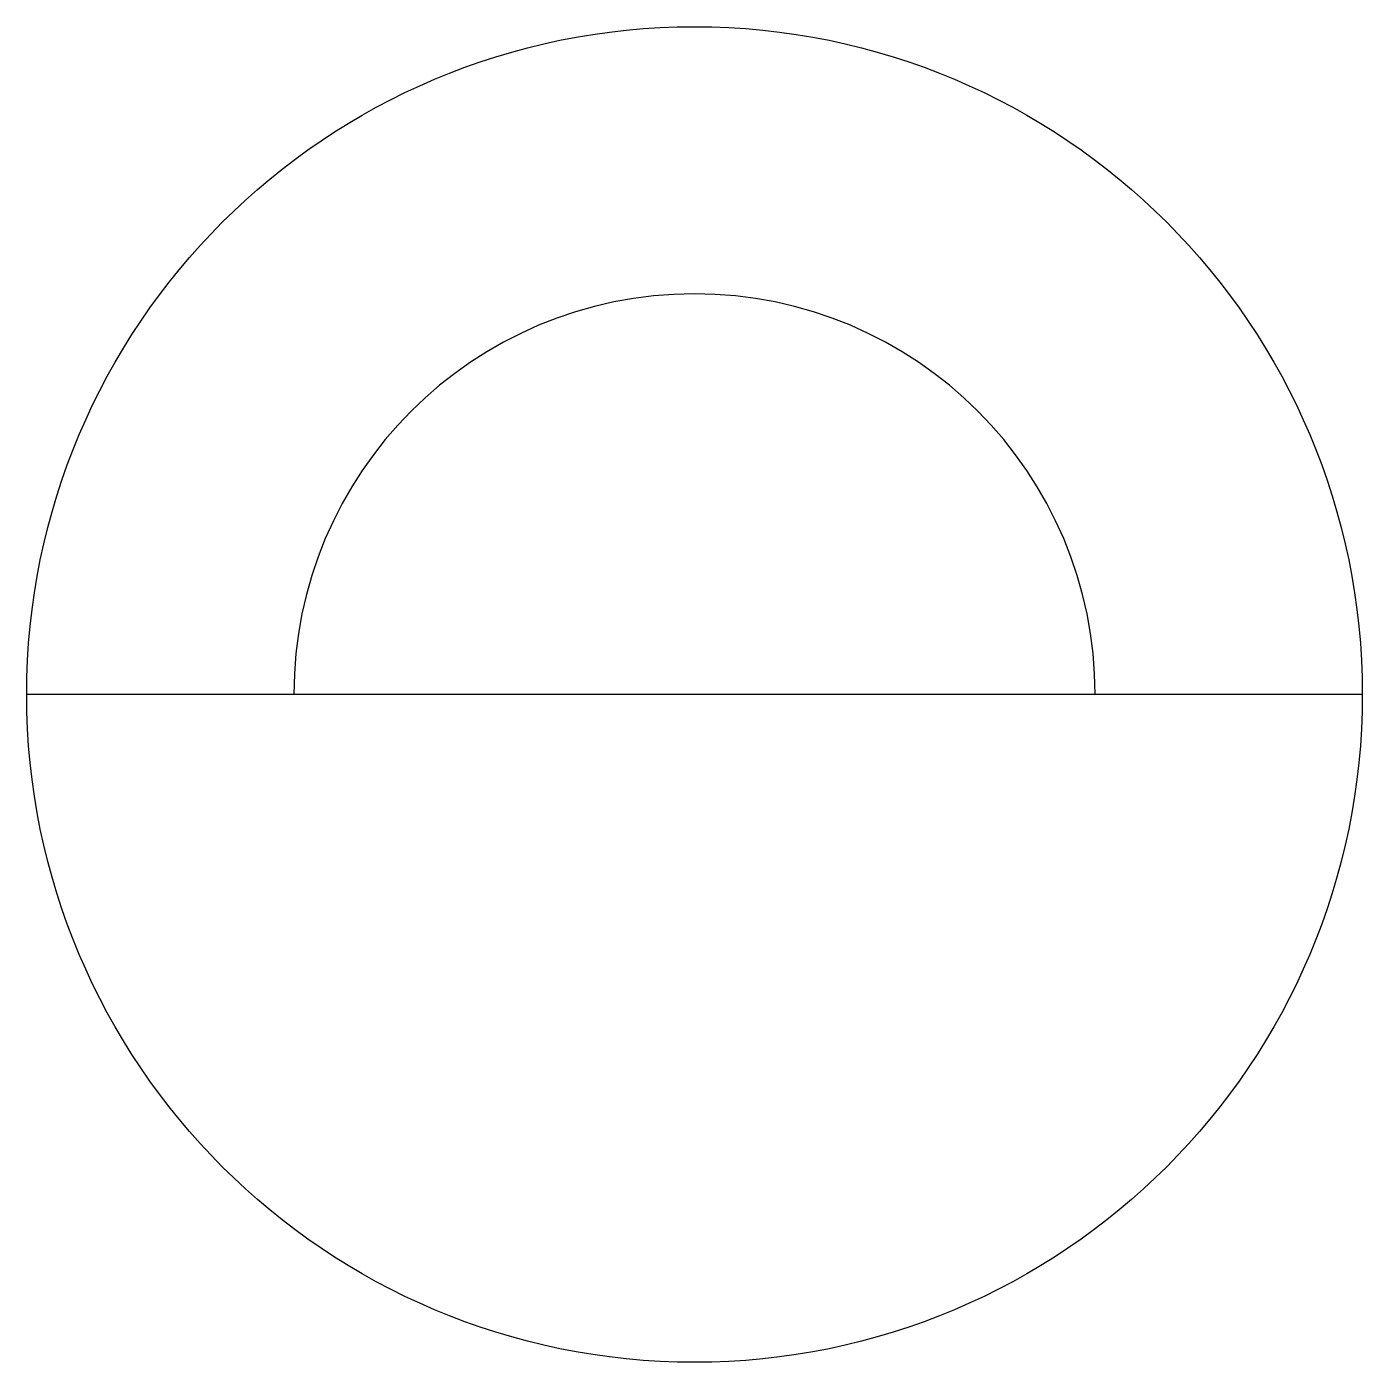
# Model space of a CAD drawing. Header units: feet. Extents: x -0.5 to 0.5, y -0.5 to 0.5.
import ezdxf

# ---------------------------------------------------------------- set-up
doc = ezdxf.new("R2010")
doc.units = ezdxf.units.FT
doc.header["$MEASUREMENT"] = 0

msp = doc.modelspace()

# ---------------------------------------------------------------- linework, layer by layer
msp.add_line((0.5, 0, 1.0001), (-0.5, 0, 1.0001))
msp.add_circle((0, 0, 1), 0.5)
msp.add_arc((0, 0, 1.0001), 0.3, 0, 180)
at = {"layer": 'Defpoints'}
msp.add_point((0, 0), dxfattribs=at)

doc.saveas('drawing.dxf')
